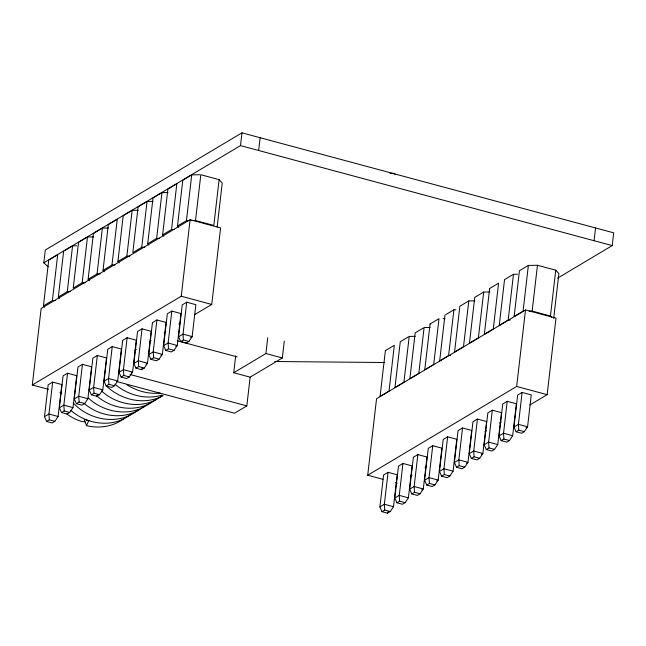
<?xml version="1.0" encoding="UTF-8"?>
<svg xmlns="http://www.w3.org/2000/svg" width="646" height="646" viewBox="0 0 646 646"><rect width="100%" height="100%" fill="white"/><g stroke="black" fill="none" stroke-linecap="round" stroke-linejoin="round"><path stroke-width="0.97" d="M48.216 266.863L43.815 262.809L45.293 250.042L241.975 132.834L613.7 232.835L612.222 245.601L557.635 278.127M48.498 389.352L32.3 385L41.15 308.481L190.102 219.721L220.601 227.925L211.743 304.444L194.422 314.764M43.444 305.881L48.741 260.063L57.68 254.742L52.383 300.551L43.444 305.881L44.687 307.246M44.493 416.686L48.184 384.758L52.657 382.101L61.806 384.556L58.108 416.484L54.902 421.313L52.173 422.936L46.593 421.434L44.493 416.686L48.959 414.021L58.108 416.484M59.585 298.371L58.342 297.007L63.639 251.189M52.657 382.101L48.959 414.021L49.322 419.811L46.593 421.434M58.342 297.007L67.273 291.677L72.578 245.86L76.608 245.803M59.384 407.812L63.082 375.883L67.547 373.218L76.696 375.681L73.006 407.61L69.728 412.439L67.047 414.038L61.556 412.56L59.384 407.812L63.857 405.147L73.006 407.61M67.547 373.218L63.857 405.147L64.237 410.961L61.556 412.56M86.661 237.47L78.537 242.315L73.232 288.124L82.171 282.803L87.468 236.985L93.525 236.896M74.282 398.937L77.98 367.009L82.446 364.344L91.595 366.807L87.896 398.735L84.691 403.564L81.961 405.187L76.381 403.685L74.282 398.937L78.747 396.273L87.896 398.735M89.374 280.614L88.131 279.25L93.428 233.44L101.551 228.595M82.446 364.344L78.747 396.273L79.111 402.062L76.381 403.685M88.131 279.25L97.061 273.928L102.367 228.111L108.415 228.022M89.18 390.063L92.871 358.134L97.336 355.47L106.485 357.932L102.795 389.861L99.516 394.69L96.835 396.289L91.344 394.811L89.18 390.063L93.646 387.398L102.795 389.861M103.021 270.375L108.326 224.558L117.257 219.236L111.96 265.054L103.021 270.375L104.272 271.74M97.336 355.47L93.646 387.398L94.025 393.212L91.344 394.811M104.071 381.18L107.769 349.26L112.234 346.595L121.383 349.058L117.685 380.978L114.479 385.807L111.75 387.43L106.17 385.937L104.071 381.18L108.544 378.524L117.685 380.978M119.163 262.865L117.919 261.501L123.216 215.683L131.34 210.846M112.234 346.595L108.544 378.524L108.899 384.305L106.17 385.937M117.919 261.501L126.858 256.171L132.155 210.362L138.212 210.273M118.969 372.306L122.659 340.377L127.133 337.721L136.282 340.176L132.583 372.104L129.305 376.933L126.624 378.532L121.133 377.054L118.969 372.306L123.434 369.641L132.583 372.104L131.098 372.992M127.133 337.721L123.434 369.641L123.814 375.455L121.133 377.054M147.054 201.479L138.115 206.809L132.81 252.626L141.749 247.297L147.054 201.479L153.102 201.391M133.859 363.432L137.558 331.503L142.023 328.838L151.172 331.301L147.482 363.23L144.268 368.058L141.547 369.682L135.967 368.18L133.859 363.432L138.333 360.767L147.482 363.23L145.988 364.118M148.96 245.117L147.708 243.744L153.005 197.934L161.944 192.605L168 192.516M142.023 328.838L138.333 360.767L138.688 366.557L135.967 368.18M147.708 243.744L156.647 238.422L161.944 192.605M148.758 354.557L152.448 322.629L156.921 319.964L166.07 322.427L162.372 354.355L159.094 359.184L156.413 360.783L150.93 359.305L148.758 354.557L153.223 351.892L162.372 354.355L160.886 355.243M162.606 234.869L167.903 189.06L176.843 183.73L171.537 229.548L162.606 234.869L163.85 236.242M156.921 319.964L153.223 351.892L153.611 357.706L150.93 359.305M163.656 345.683L167.346 313.754L171.812 311.089L180.961 313.552L177.27 345.481L174.057 350.31L171.335 351.933L165.756 350.431L163.656 345.683L168.121 343.018L177.27 345.481L175.777 346.369M178.748 227.36L177.497 225.995L182.802 180.177L191.733 174.856L199.808 174.735M171.812 311.089L168.121 343.018L168.477 348.808L165.756 350.431M177.497 225.995L186.436 220.674L191.733 174.856M32.3 385L181.251 296.239L190.102 219.721M178.546 336.8L182.245 304.88L186.71 302.215L195.859 304.678L192.161 336.598L188.89 341.435L186.209 343.026L180.719 341.556L178.546 336.8L183.02 334.144L192.161 336.598L190.675 337.487M219.107 179.645L213.81 225.454L195.512 220.536L200.817 174.719L219.107 179.645L222.232 183.06L217.161 226.883M186.71 302.215L183.02 334.144L183.399 339.957L180.719 341.556M43.815 262.809L240.498 145.608L241.975 132.834M258.642 150.486L260.12 137.719M284.28 341.128L282.334 357.973L250.147 377.159L233.723 372.742L235.669 355.898M116.66 381.503L234.53 413.214L246.82 405.89L250.147 377.159M233.723 372.742L265.91 353.556L267.743 337.705M382.949 479.324L367.703 475.222L376.553 398.711L525.505 309.951L556.004 318.155L547.146 394.666L529.825 404.985M379.896 506.916L383.587 474.988L388.06 472.323L397.209 474.786L393.511 506.714L390.305 511.543L387.576 513.166L381.996 511.664L379.896 506.916L384.362 504.251L393.511 506.714M388.06 472.323L384.362 504.251L384.725 510.041L381.996 511.664M394.787 498.034L398.485 466.113L402.951 463.448L412.1 465.911L408.409 497.832L405.131 502.669L402.45 504.26L396.959 502.79L394.787 498.034L399.26 495.377L408.409 497.832M402.951 463.448L399.26 495.377L399.64 501.191L396.959 502.79M409.685 489.159L413.383 457.239L417.849 454.574L426.998 457.037L423.3 488.957L420.094 493.786L417.364 495.409L411.785 493.907L409.685 489.159L414.151 486.503L423.3 488.957L421.814 489.846M417.849 454.574L414.151 486.503L414.514 492.284L411.785 493.907M424.583 480.285L428.274 448.356L432.739 445.7L441.888 448.154L438.198 480.083L434.92 484.912L432.239 486.511L426.748 485.033L424.583 480.285L429.049 477.62L438.198 480.083L436.704 480.971M444.965 315.119L439.66 360.936L448.599 355.607L450.617 355.583M432.739 445.7L429.049 477.62L429.428 483.434L426.748 485.033M448.599 355.607L453.896 309.797L455.915 309.765M439.474 471.41L443.172 439.482L447.638 436.817L456.787 439.28L453.096 471.209L449.882 476.037L447.153 477.66L441.573 476.159L439.474 471.41L443.947 468.746L453.096 471.209M447.638 436.817L443.947 468.746L444.303 474.535L441.573 476.159M468.794 300.915L463.497 346.732L454.558 352.062L459.855 306.244L468.794 300.915L474.842 300.826M454.372 462.536L458.062 430.607L462.536 427.943L471.685 430.406L467.987 462.334L464.708 467.163L462.027 468.762L456.536 467.284L454.372 462.536L458.838 459.871L467.987 462.334L466.501 463.222M462.536 427.943L458.838 459.871L459.217 465.685L456.536 467.284M483.692 292.04L478.387 337.858L469.448 343.179L474.753 297.37L483.692 292.04L489.741 291.952M469.262 453.662L472.961 421.733L477.426 419.068L486.575 421.531L482.885 453.46L479.671 458.289L476.95 459.912L471.37 458.41L469.262 453.662L473.736 450.997L482.885 453.46L481.391 454.34M477.426 419.068L473.736 450.997L474.091 456.787L471.37 458.41M484.161 444.779L487.851 412.859L492.325 410.194L501.474 412.657L497.775 444.577L494.497 449.406L491.816 451.005L486.333 449.527L484.161 444.779L488.626 442.122L497.775 444.577M492.325 410.194L488.626 442.122L489.014 447.936L486.333 449.527M513.481 274.292L504.542 279.613L499.245 325.431L508.176 320.101L513.481 274.292L517.511 274.227M499.059 435.905L502.75 403.976L507.215 401.319L516.364 403.774L512.674 435.703L509.46 440.532L506.739 442.155L501.159 440.653L499.059 435.905L503.525 433.24L512.674 435.703M507.215 401.319L503.525 433.24L503.88 439.03L501.159 440.653M528.371 265.417L523.074 311.227L514.135 316.556L519.441 270.739L528.371 265.417L537.456 265.28L555.746 270.198L558.871 273.613L553.687 318.438M367.703 475.222L516.655 386.461L525.505 309.951M513.95 427.03L517.648 395.102L522.113 392.437L531.262 394.9L527.564 426.828L524.294 431.657L521.613 433.256L516.122 431.778L513.95 427.03L518.423 424.365L527.564 426.828L526.078 427.717M522.113 392.437L518.423 424.365L518.803 430.179L516.122 431.778M551.692 317.38L550.449 316.015L532.151 311.097L537.456 265.28M550.449 316.015L555.746 270.198M594.078 240.724L595.555 227.949M141.547 369.682L142.128 368.163M387.576 513.166L388.165 511.648M96.835 396.289L97.433 394.779M125.074 417.712C114.455 426.449 99.759 428.912 86.564 425.674L88.76 420.473M130.613 414.474C113.211 428.476 86.839 424.672 70.834 410.323M138.406 409.693C119.381 426.013 89.221 420.594 73.127 402.789M143.945 406.463C126.786 420.724 100.332 417.599 84.142 403.379M150.235 402.708C132.236 417.704 104.62 413.303 88.26 397.96M156.526 398.962C139.366 413.23 112.921 410.097 96.73 395.885M162.073 395.732C144.381 409.968 117.629 405.736 101.567 391.016M64.455 250.705L72.578 245.86M134.675 350.366L136.403 349.333M149.396 341.597L151.124 340.563M164.116 332.819L165.844 331.794M178.837 324.05L180.565 323.016M408.401 336.905L400.278 341.75L394.972 387.56L403.911 382.238L409.217 336.421L415.265 336.332M423.3 328.031L415.176 332.868L409.871 378.685L418.81 373.364L424.107 327.546L430.163 327.457M445.772 314.634L453.896 309.797M410.323 476.199L412.051 475.165M425.044 467.429L426.772 466.396M484.799 431.819L486.527 430.785M499.519 423.049L501.248 422.016M163.131 395.602C145.027 405.583 121.908 400.254 107.139 386.712M161.904 395.094C145.649 400.108 127.52 395.086 114.875 384.079M160.103 393.091C148.475 394.286 136.782 391.008 126.963 384.782M390.071 173.37L394.1 173.306L395.352 174.549M186.436 220.674L188.454 220.641M190.473 220.609L195.512 220.536M171.537 229.548L174.565 229.5M156.647 238.422L159.675 238.374M141.749 247.297L144.777 247.256M126.858 256.171L129.878 256.131M111.96 265.054L114.988 265.005M97.061 273.928L100.09 273.88M82.171 282.803L85.199 282.754M67.273 291.677L70.301 291.637M52.383 300.551L55.403 300.511M529.122 311.138L532.151 311.097M443.035 318.607L445.054 318.583M508.176 320.101L510.195 320.077M274.736 361.51L384.354 362.519M86.104 420.166L88.809 420.594M85.232 421.967L81.033 421.273A45.406 39.107 59.2 0 1 66.845 413.925M240.498 145.608L612.222 245.601M181.251 296.239L211.743 304.444M516.655 386.461L547.146 394.666M265.91 353.556L282.334 357.973M183.399 339.957L188.89 341.435M518.803 430.179L524.294 431.657M177.166 340.749L237.163 356.891M168.477 348.808L174.057 350.31M503.88 439.03L509.46 440.532M153.611 357.706L159.094 359.184M489.014 447.936L494.497 449.406M138.688 366.557L144.268 368.058M474.091 456.787L479.671 458.289M129.919 374.446L246.82 405.89M123.814 375.455L129.305 376.933M459.217 465.685L464.708 467.163M108.899 384.305L114.479 385.807M444.303 474.535L449.882 476.037M94.025 393.212L99.516 394.69M429.428 483.434L434.92 484.912M59.933 392.429L61.838 392.946M395.336 482.659L397.242 483.168M79.111 402.062L84.691 403.564M414.514 492.284L420.094 493.786M64.237 410.961L69.728 412.439M399.64 501.191L405.131 502.669M49.322 419.811L54.902 421.313M384.725 510.041L390.305 511.543M84.303 419.884L86.564 425.674M385.379 350.625L380.082 396.434L389.021 391.113L394.318 345.295L385.379 350.625M430.066 323.993L424.769 369.811L433.7 364.481L439.005 318.672L430.066 323.993M489.644 288.487L484.347 334.305L493.286 328.984L498.583 283.166L489.644 288.487"/></g></svg>
